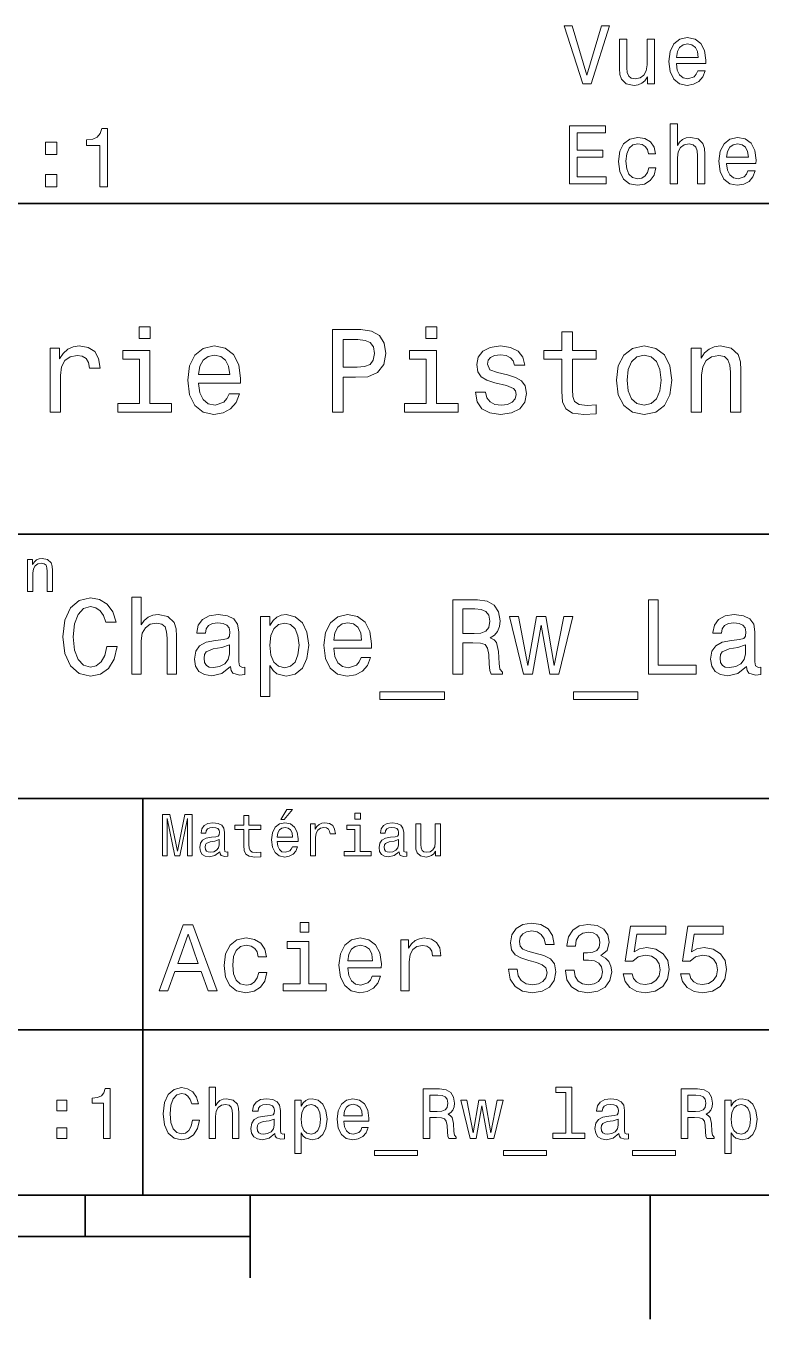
# Model space of a CAD drawing. Extents: x 0 to 297, y 0 to 210.
# Drawn here: x 184.9 to 229.4, y 2.5 to 80.8 of the extents above; entities that cross this region are included whole.
import ezdxf

# ---------------------------------------------------------------- set-up
doc = ezdxf.new("R2010")
doc.units = 0

msp = doc.modelspace()

# ---------------------------------------------------------------- linework, layer by layer
at = {"color": 7, "lineweight": 35}
for p, q in [((97, 70), (287, 70)), ((162, 50), (287, 50)), ((162, 34), (287, 34)), ((162, 20), (287, 20)), ((10, 10), (287, 10)), ((97, 10), (287, 10)), ((98.5, 7.5), (198.5, 7.5))]:
    msp.add_line(p, q, dxfattribs=at)
at = {"color": 7, "lineweight": 35, "ltscale": 0.35}
msp.add_line((192, 20), (192, 34), dxfattribs=at)
at = {"color": 7, "lineweight": 35, "ltscale": 0.25}
msp.add_line((192, 10), (192, 20), dxfattribs=at)
at = {"color": 7, "lineweight": 35, "ltscale": 0.0625}
msp.add_line((188.5, 10), (188.5, 7.5), dxfattribs=at)
at = {"color": 7, "lineweight": 35, "ltscale": 0.125}
msp.add_line((198.5, 10), (198.5, 5), dxfattribs=at)
at = {"color": 7, "lineweight": 35, "ltscale": 0.1875}
msp.add_line((222.699997, 10), (222.699997, 2.5), dxfattribs=at)
at = {"color": 7, "lineweight": 13}
for points in [[(219.74939, 80.757027), (218.871857, 77.776482), (217.969131, 80.757027), (217.490021, 80.757027), (218.619705, 77.251984), (219.124023, 77.251984), (220.228485, 80.757027)], [(222.951828, 79.960197), (222.508026, 79.960197), (222.508026, 78.396797), (222.457596, 78.033684), (222.31134, 77.771439), (222.084396, 77.610054), (221.78685, 77.559624), (221.54982, 77.599968), (221.398514, 77.721001), (221.31279, 77.927773), (221.292618, 78.220284), (221.292618, 79.960197), (220.848816, 79.960197), (220.848816, 78.179939), (220.863937, 77.821869), (220.959763, 77.524315), (221.252274, 77.251984), (221.721283, 77.156166), (221.97345, 77.191467), (222.190308, 77.282242), (222.376907, 77.438583), (222.528198, 77.665527), (222.528198, 77.251984), (222.951828, 77.251984)], [(224.288284, 78.477486), (226.063507, 78.477486), (226.068542, 78.684258), (225.987854, 79.264229), (225.765961, 79.697952), (225.412933, 79.960197), (224.943909, 80.056015), (224.48497, 79.955154), (224.131943, 79.672729), (223.904999, 79.213799), (223.82431, 78.608612), (223.899963, 77.988297), (224.126907, 77.534401), (224.474884, 77.251984), (224.928772, 77.156166), (225.322144, 77.221725), (225.644913, 77.393196), (225.881943, 77.665527), (226.018112, 78.028641), (225.579361, 78.028641), (225.488571, 77.826912), (225.357452, 77.675613), (224.984253, 77.554581), (224.696793, 77.610054), (224.479935, 77.786568), (224.338715, 78.074028), (224.288284, 78.462357)], [(224.288284, 78.850685), (224.343765, 79.198669), (224.479935, 79.455872), (224.686707, 79.612213), (224.959045, 79.667686), (225.226334, 79.612213), (225.433105, 79.455872), (225.559189, 79.198669), (225.604568, 78.850685)], [(189.395538, 71.018845), (189.854462, 71.018845), (189.854462, 74.54406), (189.51152, 74.54406), (189.420746, 74.236427), (189.239197, 74.029648), (188.961807, 73.908615), (188.578522, 73.868271), (188.578522, 73.510201), (189.395538, 73.510201)], [(217.81279, 71.205154), (220.031799, 71.205154), (220.031799, 71.628784), (218.276764, 71.628784), (218.276764, 72.813942), (219.840164, 72.813942), (219.840164, 73.232529), (218.276764, 73.232529), (218.276764, 74.281525), (219.991455, 74.281525), (219.991455, 74.705154), (217.81279, 74.705154)], [(223.899963, 71.205154), (224.343765, 71.205154), (224.343765, 72.768555), (224.38916, 73.126625), (224.5354, 73.38887), (224.76236, 73.550255), (225.064941, 73.610771), (225.307022, 73.560341), (225.458313, 73.424171), (225.533966, 73.197227), (225.559189, 72.894638), (225.559189, 71.205154), (226.002991, 71.205154), (226.002991, 72.985413), (225.982819, 73.343483), (225.892029, 73.641037), (225.594482, 73.913368), (225.130508, 74.009186), (224.878342, 73.973885), (224.661484, 73.878067), (224.479935, 73.726768), (224.343765, 73.519997), (224.343765, 74.826195), (223.899963, 74.826195)], [(186.102295, 72.975616), (186.798264, 72.975616), (186.798264, 73.727058), (186.102295, 73.727058)], [(222.588715, 73.015671), (223.027481, 73.015671), (222.936707, 73.419128), (222.719849, 73.736855), (222.381943, 73.93354), (221.943192, 74.009186), (221.459045, 73.908325), (221.090881, 73.6259), (220.858902, 73.166969), (220.778198, 72.551697), (220.853851, 71.941467), (221.080795, 71.487572), (221.438873, 71.205154), (221.928055, 71.109337), (222.361771, 71.184982), (222.699677, 71.396797), (222.931656, 71.729652), (223.032532, 72.173454), (222.608902, 72.173454), (222.533249, 71.891037), (222.392029, 71.679214), (222.190308, 71.548096), (221.943192, 71.507751), (221.635559, 71.573311), (221.413651, 71.77504), (221.277481, 72.102852), (221.232086, 72.566826), (221.277481, 73.020714), (221.418686, 73.348526), (221.645645, 73.550255), (221.943192, 73.620857), (222.205429, 73.57547), (222.40213, 73.45948), (222.533249, 73.267838)], [(227.32431, 72.430656), (229.099533, 72.430656), (229.104568, 72.637428), (229.02388, 73.2174), (228.801971, 73.651123), (228.448959, 73.913368), (227.979935, 74.009186), (227.520996, 73.908325), (227.167969, 73.6259), (226.941025, 73.166969), (226.860336, 72.561783), (226.935989, 71.941467), (227.162933, 71.487572), (227.51091, 71.205154), (227.964798, 71.109337), (228.35817, 71.174896), (228.680939, 71.346367), (228.917969, 71.618698), (229.054138, 71.981812), (228.615387, 71.981812), (228.524597, 71.780083), (228.393478, 71.628784), (228.020279, 71.507751), (227.732819, 71.563225), (227.515961, 71.739738), (227.374741, 72.027199), (227.32431, 72.415527)], [(227.32431, 72.803856), (227.379791, 73.15184), (227.515961, 73.409042), (227.722733, 73.565384), (227.995056, 73.620857), (228.26236, 73.565384), (228.469131, 73.409042), (228.5952, 73.15184), (228.640594, 72.803856)], [(186.102295, 71.018845), (186.798264, 71.018845), (186.798264, 71.770287), (186.102295, 71.770287)], [(192.439484, 62.554031), (191.769455, 62.554031), (191.769455, 61.833572), (192.439484, 61.833572)], [(203.462524, 57.381123), (204.125351, 57.381123), (204.125351, 59.492073), (204.860229, 59.492073), (205.602295, 59.528095), (206.193085, 59.780258), (206.574921, 60.270172), (206.704605, 60.940201), (206.603745, 61.559795), (206.315552, 62.013687), (205.840057, 62.287464), (205.191635, 62.381123), (203.462524, 62.381123)], [(209.788177, 62.554031), (209.118149, 62.554031), (209.118149, 61.833572), (209.788177, 61.833572)], [(217.353027, 60.579971), (217.353027, 58.64193), (217.396255, 58.015129), (217.597992, 57.582851), (218.001434, 57.330688), (218.685883, 57.244236), (219.43515, 57.280258), (219.43515, 57.827808), (218.887604, 57.78458), (218.390488, 57.842216), (218.123917, 58.022331), (218.008652, 58.324928), (217.98703, 58.75), (217.98703, 60.579971), (219.43515, 60.579971), (219.43515, 61.120316), (217.98703, 61.120316), (217.98703, 62.251438), (217.353027, 62.251438), (217.353027, 61.120316), (216.257935, 61.120316), (216.257935, 60.579971)], [(186.380402, 57.381123), (187.014404, 57.381123), (187.014404, 59.592937), (187.079254, 60.12608), (187.273773, 60.507923), (187.590775, 60.738472), (188.015854, 60.817722), (188.332855, 60.767288), (188.570602, 60.623199), (188.714691, 60.378242), (188.765121, 60.046829), (189.406342, 60.046829), (189.319885, 60.630402), (189.082123, 61.048271), (188.685883, 61.30043), (188.145538, 61.386887), (187.778091, 61.32925), (187.46109, 61.185158), (187.180115, 60.940201), (186.956772, 60.608788), (186.956772, 61.25), (186.380402, 61.25)], [(192.417862, 57.914265), (192.417862, 61.120316), (190.789627, 61.120316), (190.789627, 60.579971), (191.783859, 60.579971), (191.783859, 57.914265), (190.48703, 57.914265), (190.48703, 57.381123), (193.729111, 57.381123), (193.729111, 57.914265)], [(195.37175, 59.131844), (197.907776, 59.131844), (197.914978, 59.427231), (197.799713, 60.255764), (197.482712, 60.875359), (196.978378, 61.25), (196.30835, 61.386887), (195.65274, 61.242794), (195.148407, 60.839336), (194.824203, 60.183716), (194.708923, 59.319164), (194.817001, 58.432995), (195.141205, 57.78458), (195.638321, 57.381123), (196.286743, 57.244236), (196.848694, 57.337894), (197.309799, 57.582851), (197.648407, 57.971901), (197.842941, 58.490631), (197.216141, 58.490631), (197.086456, 58.20245), (196.899139, 57.986309), (196.365997, 57.8134), (195.955322, 57.892651), (195.645538, 58.14481), (195.443802, 58.555473), (195.37175, 59.110229)], [(205.01152, 61.76873), (205.443802, 61.725502), (205.760803, 61.588615), (205.94812, 61.336452), (206.01297, 60.940201), (205.940918, 60.522331), (205.746399, 60.270172), (205.414978, 60.140488), (204.96109, 60.104465), (204.125351, 60.104465), (204.125351, 61.76873)], [(209.766571, 57.914265), (209.766571, 61.120316), (208.138321, 61.120316), (208.138321, 60.579971), (209.132568, 60.579971), (209.132568, 57.914265), (207.835724, 57.914265), (207.835724, 57.381123), (211.077805, 57.381123), (211.077805, 57.914265)], [(214.060516, 59.636166), (213.44812, 59.780258), (212.994232, 59.945965), (212.842941, 60.28458), (212.886169, 60.522331), (213.03746, 60.695244), (213.282425, 60.803314), (213.635437, 60.846542), (213.97406, 60.803314), (214.240631, 60.67363), (214.413544, 60.479107), (214.485596, 60.219738), (215.105194, 60.219738), (215.105194, 60.23415), (214.997116, 60.70245), (214.701721, 61.069885), (214.240631, 61.30043), (213.635437, 61.386887), (213.023056, 61.30043), (212.57637, 61.062679), (212.29538, 60.709652), (212.208939, 60.262966), (212.273773, 59.830688), (212.475494, 59.528095), (212.806915, 59.311958), (213.289627, 59.16066), (213.995682, 58.987751), (214.427948, 58.807636), (214.543228, 58.663544), (214.586456, 58.447407), (214.521606, 58.180836), (214.348694, 57.979107), (214.067719, 57.849422), (213.693085, 57.806194), (213.296829, 57.849422), (213.008636, 58.000721), (212.814117, 58.245674), (212.734863, 58.584293), (212.122482, 58.584293), (212.223343, 58.007923), (212.518738, 57.590057), (212.98703, 57.337894), (213.635437, 57.244236), (214.312683, 57.337894), (214.809799, 57.590057), (215.112396, 57.993515), (215.220459, 58.519451), (215.141205, 58.973343), (214.917862, 59.283138), (214.55043, 59.484871)], [(220.65274, 59.311958), (220.768005, 58.432995), (221.099426, 57.78458), (221.625366, 57.381123), (222.331421, 57.244236), (223.030258, 57.381123), (223.556198, 57.777374), (223.887604, 58.425793), (224.010086, 59.311958), (223.887604, 60.190922), (223.556198, 60.846542), (223.030258, 61.242794), (222.331421, 61.386887), (221.625366, 61.242794), (221.099426, 60.839336), (220.768005, 60.190922)], [(225.177246, 57.381123), (225.811249, 57.381123), (225.811249, 59.614552), (225.876083, 60.12608), (226.085022, 60.500717), (226.409225, 60.731266), (226.841507, 60.817722), (227.187317, 60.745674), (227.403458, 60.551151), (227.511536, 60.226944), (227.547546, 59.794666), (227.547546, 57.381123), (228.181564, 57.381123), (228.181564, 59.924351), (228.15274, 60.435879), (228.023056, 60.86095), (227.597992, 61.25), (226.935165, 61.386887), (226.567719, 61.336452), (226.257935, 61.199566), (225.991364, 60.969017), (225.782425, 60.659222), (225.782425, 61.25), (225.177246, 61.25)], [(195.37175, 59.664986), (195.451004, 60.162102), (195.645538, 60.529537), (195.940918, 60.75288), (196.329971, 60.83213), (196.711807, 60.75288), (197.007202, 60.529537), (197.187317, 60.162102), (197.252167, 59.664986)], [(221.301147, 59.319164), (221.365997, 59.967579), (221.567719, 60.435879), (221.891937, 60.72406), (222.331421, 60.824928), (222.763687, 60.72406), (223.087891, 60.443081), (223.289627, 59.967579), (223.361679, 59.319164), (223.289627, 58.663544), (223.087891, 58.188038), (222.763687, 57.899853), (222.331421, 57.806194), (221.891937, 57.899853), (221.567719, 58.188038), (221.365997, 58.663544)], [(185.024506, 46.530979), (185.341492, 46.530979), (185.341492, 47.647694), (185.373917, 47.903458), (185.478394, 48.090778), (185.640488, 48.206051), (185.856628, 48.249279), (186.029541, 48.213257), (186.137604, 48.115993), (186.19165, 47.953888), (186.209656, 47.737751), (186.209656, 46.530979), (186.526657, 46.530979), (186.526657, 47.802593), (186.512253, 48.058357), (186.447403, 48.270893), (186.234879, 48.465416), (185.903458, 48.533859), (185.719742, 48.508644), (185.56485, 48.440201), (185.431564, 48.324928), (185.327087, 48.170029), (185.327087, 48.465416), (185.024506, 48.465416)], [(191.333572, 41.530258), (191.904175, 41.530258), (191.904175, 43.540344), (191.96254, 44.000721), (192.150574, 44.337894), (192.442368, 44.545387), (192.831406, 44.623199), (193.142654, 44.558357), (193.337173, 44.383286), (193.434433, 44.091499), (193.466858, 43.70245), (193.466858, 41.530258), (194.03746, 41.530258), (194.03746, 43.819164), (194.01152, 44.279537), (193.894806, 44.662102), (193.512238, 45.012245), (192.91571, 45.135445), (192.591492, 45.090057), (192.312683, 44.966858), (192.079254, 44.772331), (191.904175, 44.506485), (191.904175, 46.185879), (191.333572, 46.185879)], [(189.822769, 43.203171), (189.693085, 42.658501), (189.479111, 42.269451), (189.180832, 42.029537), (188.830688, 41.951729), (188.409225, 42.068443), (188.078522, 42.418587), (187.858063, 42.989193), (187.786743, 43.780258), (187.858063, 44.564842), (188.072037, 45.14193), (188.40274, 45.492073), (188.830688, 45.615273), (189.141922, 45.55043), (189.407776, 45.368874), (189.615265, 45.077087), (189.757919, 44.675072), (190.373917, 44.675072), (190.179398, 45.291065), (189.842209, 45.757923), (189.381836, 46.049709), (188.830688, 46.153458), (188.143372, 45.991352), (187.618149, 45.537464), (187.280975, 44.791786), (187.164261, 43.780258), (187.280975, 42.76873), (187.618149, 42.023052), (188.143372, 41.562679), (188.830688, 41.407059), (189.433716, 41.530258), (189.920029, 41.873917), (190.263687, 42.438038), (190.445236, 43.203171)], [(210.747116, 41.530258), (211.350143, 41.530258), (211.350143, 43.430115), (211.966141, 43.430115), (212.420029, 43.41066), (212.705322, 43.319885), (212.860947, 43.105907), (212.925797, 42.723343), (212.958206, 42.139767), (212.997116, 41.757202), (213.074921, 41.530258), (213.755768, 41.530258), (213.755768, 41.653458), (213.606628, 41.835014), (213.554749, 42.172188), (213.509369, 42.898415), (213.399139, 43.4366), (213.25, 43.605186), (213.016571, 43.728386), (213.27594, 43.890488), (213.457489, 44.117435), (213.574203, 44.402737), (213.613113, 44.746395), (213.522339, 45.291065), (213.26297, 45.699566), (212.835007, 45.945965), (212.251434, 46.030258), (210.747116, 46.030258)], [(212.082855, 45.479107), (212.478378, 45.440201), (212.757202, 45.317001), (212.932281, 45.090057), (212.990631, 44.733429), (212.925797, 44.357346), (212.750717, 44.130402), (212.452454, 44.013687), (212.043945, 43.981266), (211.350143, 43.981266), (211.350143, 45.479107)], [(222.587173, 41.530258), (225.479095, 41.530258), (225.479095, 42.074928), (223.183716, 42.074928), (223.183716, 46.030258), (222.587173, 46.030258)], [(197.305481, 41.98415), (197.305481, 41.964695), (197.337891, 41.744236), (197.43515, 41.588615), (197.843658, 41.465416), (198.161377, 41.517288), (198.161377, 41.958214), (198.025208, 41.938759), (197.843658, 42.023052), (197.811234, 42.282421), (197.811234, 44.085014), (197.733429, 44.545387), (197.506485, 44.869595), (197.110947, 45.064121), (196.553314, 45.135445), (196.008636, 45.057636), (195.606628, 44.837173), (195.353745, 44.493515), (195.269455, 44.039623), (195.269455, 44.000721), (195.781693, 44.000721), (195.827087, 44.273052), (195.969742, 44.467579), (196.203171, 44.584293), (196.533859, 44.629681), (196.851578, 44.59726), (197.078522, 44.5), (197.214691, 44.331409), (197.260086, 44.09798), (197.234146, 43.825645), (197.130402, 43.68948), (196.871033, 43.624638), (196.38472, 43.572765), (195.827087, 43.456051), (195.431549, 43.248558), (195.19812, 42.924351), (195.126801, 42.444523), (195.191635, 42.016571), (195.392654, 41.698845), (195.716858, 41.497837), (196.164261, 41.426514), (196.767288, 41.562679)], [(199.678665, 44.474064), (199.678665, 45.012245), (199.108063, 45.012245), (199.108063, 40.181557), (199.678665, 40.181557), (199.678665, 42.061958), (199.879684, 41.757202), (200.106628, 41.556194), (200.677231, 41.407059), (201.221893, 41.530258), (201.649857, 41.899857), (201.928665, 42.483429), (202.032425, 43.274494), (201.928665, 44.059078), (201.649857, 44.642651), (201.221893, 45.005764), (200.677231, 45.135445), (200.365997, 45.096542), (200.100143, 44.973343), (199.873199, 44.76585)], [(200.579971, 41.919308), (200.197403, 42.003601), (199.918579, 42.262966), (199.743515, 42.684437), (199.68515, 43.274494), (199.743515, 43.858067), (199.918579, 44.279537), (200.197403, 44.532421), (200.579971, 44.623199), (200.930115, 44.532421), (201.208923, 44.273052), (201.384003, 43.851585), (201.448853, 43.274494), (201.384003, 42.690922), (201.208923, 42.262966), (200.930115, 42.003601)], [(203.543228, 43.105907), (205.825653, 43.105907), (205.832123, 43.371758), (205.728378, 44.117435), (205.443085, 44.675072), (204.989197, 45.012245), (204.386169, 45.135445), (203.796112, 45.005764), (203.342224, 44.642651), (203.05043, 44.052593), (202.946686, 43.274494), (203.043945, 42.476944), (203.335739, 41.893372), (203.783142, 41.530258), (204.366714, 41.407059), (204.872482, 41.491352), (205.28746, 41.711815), (205.592224, 42.061958), (205.767288, 42.528816), (205.203171, 42.528816), (205.086456, 42.269451), (204.917862, 42.074928), (204.438034, 41.919308), (204.068436, 41.990631), (203.789627, 42.217579), (203.608063, 42.587173), (203.543228, 43.086452)], [(203.543228, 43.585735), (203.614548, 44.033138), (203.789627, 44.363831), (204.055481, 44.564842), (204.405609, 44.636166), (204.749283, 44.564842), (205.015121, 44.363831), (205.177231, 44.033138), (205.235596, 43.585735)], [(215.577805, 41.530258), (216.096542, 44.48703), (216.615265, 41.530258), (217.159943, 41.530258), (218.015854, 45.012245), (217.464691, 45.012245), (216.887604, 42.055473), (216.375351, 45.012245), (215.811234, 45.012245), (215.298981, 42.055473), (214.721893, 45.012245), (214.177231, 45.012245), (215.033142, 41.530258)], [(228.533142, 41.98415), (228.533142, 41.964695), (228.565552, 41.744236), (228.662811, 41.588615), (229.07132, 41.465416), (229.389038, 41.517288), (229.389038, 41.958214), (229.252869, 41.938759), (229.07132, 42.023052), (229.038895, 42.282421), (229.038895, 44.085014), (228.96109, 44.545387), (228.734146, 44.869595), (228.338608, 45.064121), (227.780975, 45.135445), (227.236298, 45.057636), (226.83429, 44.837173), (226.581406, 44.493515), (226.497116, 44.039623), (226.497116, 44.000721), (227.009369, 44.000721), (227.054749, 44.273052), (227.197403, 44.467579), (227.430832, 44.584293), (227.76152, 44.629681), (228.079254, 44.59726), (228.306183, 44.5), (228.442352, 44.331409), (228.487747, 44.09798), (228.461807, 43.825645), (228.358063, 43.68948), (228.098694, 43.624638), (227.612396, 43.572765), (227.054749, 43.456051), (226.65921, 43.248558), (226.425781, 42.924351), (226.354462, 42.444523), (226.419312, 42.016571), (226.620316, 41.698845), (226.944519, 41.497837), (227.391922, 41.426514), (227.994949, 41.562679)], [(197.240631, 42.749279), (197.162827, 42.412102), (196.955322, 42.152737), (196.644089, 41.98415), (196.26152, 41.925793), (196.015121, 41.958214), (195.840057, 42.061958), (195.729828, 42.243515), (195.697403, 42.496395), (195.723343, 42.723343), (195.827087, 42.885445), (196.242065, 43.067001), (196.767288, 43.14481), (197.240631, 43.30043)], [(228.468292, 42.749279), (228.390488, 42.412102), (228.182983, 42.152737), (227.87175, 41.98415), (227.489197, 41.925793), (227.242798, 41.958214), (227.067719, 42.061958), (226.957489, 42.243515), (226.925064, 42.496395), (226.951004, 42.723343), (227.054749, 42.885445), (227.469727, 43.067001), (227.994949, 43.14481), (228.468292, 43.30043)], [(206.337891, 40.453888), (206.337891, 40), (210.241348, 40), (210.241348, 40.453888)], [(218.048264, 40.453888), (218.048264, 40), (221.951721, 40), (221.951721, 40.453888)], [(193.183716, 30.530979), (193.46109, 30.530979), (193.46109, 32.80043), (193.929398, 30.530979), (194.239197, 30.530979), (194.703888, 32.80043), (194.703888, 30.530979), (194.984863, 30.530979), (194.984863, 33.030979), (194.545395, 33.030979), (194.08429, 30.826368), (193.626801, 33.030979), (193.183716, 33.030979)], [(198.100861, 32.130402), (198.100861, 31.161383), (198.122482, 30.847982), (198.223343, 30.631844), (198.425079, 30.505762), (198.767288, 30.462536), (199.141937, 30.480547), (199.141937, 30.754322), (198.868149, 30.732708), (198.619598, 30.761526), (198.486313, 30.851583), (198.42868, 31.002882), (198.417862, 31.215418), (198.417862, 32.130402), (199.141937, 32.130402), (199.141937, 32.400574), (198.417862, 32.400574), (198.417862, 32.966137), (198.100861, 32.966137), (198.100861, 32.400574), (197.553314, 32.400574), (197.553314, 32.130402)], [(200.341492, 32.728386), (200.554031, 32.728386), (201.054749, 33.340778), (200.701736, 33.340778)], [(205.161377, 33.117435), (204.82637, 33.117435), (204.82637, 32.757202), (205.161377, 32.757202)], [(196.656342, 30.78314), (196.656342, 30.772333), (196.674347, 30.649855), (196.728394, 30.5634), (196.955338, 30.494957), (197.131851, 30.523775), (197.131851, 30.768732), (197.056198, 30.757925), (196.955338, 30.804754), (196.937317, 30.948847), (196.937317, 31.950287), (196.894089, 32.206051), (196.768005, 32.386166), (196.548264, 32.494236), (196.23848, 32.533859), (195.935883, 32.490635), (195.71254, 32.368156), (195.572052, 32.177231), (195.525223, 31.925072), (195.525223, 31.903458), (195.809799, 31.903458), (195.835022, 32.054756), (195.914261, 32.162823), (196.043945, 32.227665), (196.227661, 32.25288), (196.404175, 32.234871), (196.530258, 32.180836), (196.605911, 32.087173), (196.631119, 31.957493), (196.616714, 31.806194), (196.559082, 31.730547), (196.414978, 31.694523), (196.144806, 31.665705), (195.835022, 31.600864), (195.61528, 31.48559), (195.485596, 31.305475), (195.445969, 31.038904), (195.481995, 30.801151), (195.593658, 30.62464), (195.773773, 30.512968), (196.022339, 30.473343), (196.357346, 30.54899)], [(200.121765, 31.40634), (201.389771, 31.40634), (201.393372, 31.554033), (201.335739, 31.9683), (201.177231, 32.278099), (200.925079, 32.465416), (200.590057, 32.533859), (200.262253, 32.461815), (200.010086, 32.260086), (199.847977, 31.932276), (199.790344, 31.5), (199.844376, 31.056915), (200.006485, 30.732708), (200.255051, 30.530979), (200.579254, 30.462536), (200.860229, 30.509365), (201.090775, 30.631844), (201.260086, 30.826368), (201.357346, 31.085733), (201.043945, 31.085733), (200.979111, 30.941643), (200.885452, 30.833572), (200.618881, 30.747118), (200.413544, 30.786743), (200.258652, 30.912823), (200.157776, 31.118155), (200.121765, 31.395533)], [(200.121765, 31.672911), (200.161377, 31.921469), (200.258652, 32.105186), (200.406342, 32.216858), (200.600861, 32.256485), (200.791794, 32.216858), (200.939484, 32.105186), (201.029541, 31.921469), (201.061966, 31.672911)], [(202.131851, 30.530979), (202.448853, 30.530979), (202.448853, 31.636887), (202.481262, 31.903458), (202.578537, 32.094379), (202.73703, 32.209652), (202.94957, 32.249279), (203.108063, 32.224064), (203.226944, 32.152016), (203.298996, 32.029537), (203.324203, 31.863832), (203.644806, 31.863832), (203.601593, 32.155621), (203.482712, 32.364552), (203.284576, 32.490635), (203.014404, 32.533859), (202.830688, 32.505043), (202.672195, 32.432995), (202.531708, 32.310516), (202.420029, 32.144814), (202.420029, 32.465416), (202.131851, 32.465416)], [(205.150574, 30.79755), (205.150574, 32.400574), (204.336456, 32.400574), (204.336456, 32.130402), (204.833572, 32.130402), (204.833572, 30.79755), (204.185165, 30.79755), (204.185165, 30.530979), (205.806198, 30.530979), (205.806198, 30.79755)], [(207.499283, 30.78314), (207.499283, 30.772333), (207.517288, 30.649855), (207.57132, 30.5634), (207.798264, 30.494957), (207.974777, 30.523775), (207.974777, 30.768732), (207.899139, 30.757925), (207.798264, 30.804754), (207.780258, 30.948847), (207.780258, 31.950287), (207.73703, 32.206051), (207.610947, 32.386166), (207.391205, 32.494236), (207.081406, 32.533859), (206.778824, 32.490635), (206.555481, 32.368156), (206.414978, 32.177231), (206.368149, 31.925072), (206.368149, 31.903458), (206.65274, 31.903458), (206.677948, 32.054756), (206.757202, 32.162823), (206.886887, 32.227665), (207.070602, 32.25288), (207.247116, 32.234871), (207.373199, 32.180836), (207.448853, 32.087173), (207.47406, 31.957493), (207.459656, 31.806194), (207.402023, 31.730547), (207.257919, 31.694523), (206.987747, 31.665705), (206.677948, 31.600864), (206.458206, 31.48559), (206.328537, 31.305475), (206.28891, 31.038904), (206.324921, 30.801151), (206.4366, 30.62464), (206.616714, 30.512968), (206.86528, 30.473343), (207.200287, 30.54899)], [(210.010086, 32.465416), (209.693085, 32.465416), (209.693085, 31.348703), (209.657059, 31.089336), (209.552597, 30.902016), (209.390488, 30.786743), (209.177948, 30.750719), (209.008636, 30.779539), (208.900574, 30.865993), (208.83934, 31.013687), (208.824921, 31.222622), (208.824921, 32.465416), (208.507919, 32.465416), (208.507919, 31.193804), (208.518738, 30.93804), (208.587173, 30.725504), (208.796112, 30.530979), (209.131119, 30.462536), (209.311234, 30.487751), (209.466141, 30.552593), (209.599426, 30.664265), (209.707489, 30.826368), (209.707489, 30.530979), (210.010086, 30.530979)], [(196.620316, 31.208212), (196.577087, 31.020893), (196.461823, 30.876801), (196.28891, 30.78314), (196.07637, 30.750719), (195.939484, 30.768732), (195.842224, 30.826368), (195.780975, 30.927233), (195.76297, 31.067722), (195.777374, 31.193804), (195.835022, 31.283861), (196.065567, 31.384726), (196.357346, 31.427954), (196.620316, 31.514408)], [(207.463257, 31.208212), (207.420029, 31.020893), (207.304749, 30.876801), (207.131851, 30.78314), (206.919312, 30.750719), (206.782425, 30.768732), (206.68515, 30.826368), (206.623917, 30.927233), (206.605911, 31.067722), (206.620316, 31.193804), (206.677948, 31.283861), (206.908508, 31.384726), (207.200287, 31.427954), (207.463257, 31.514408)], [(192.982712, 22.360231), (193.51297, 22.360231), (193.933716, 23.536024), (195.530258, 23.536024), (195.951004, 22.360231), (196.492798, 22.360231), (195.028824, 26.365995), (194.440918, 26.365995)], [(202.048996, 26.49856), (201.51297, 26.49856), (201.51297, 25.922192), (202.048996, 25.922192)], [(214.642654, 23.680117), (214.118149, 23.680117), (214.233429, 23.069164), (214.521606, 22.619596), (214.965424, 22.348703), (215.564835, 22.250721), (216.158508, 22.342941), (216.60231, 22.596542), (216.88472, 22.994238), (216.988464, 23.518732), (216.902023, 23.991356), (216.659943, 24.296831), (216.268005, 24.49856), (215.743515, 24.648417), (215.293945, 24.757925), (215, 24.884727), (214.832855, 25.069164), (214.780975, 25.357349), (214.832855, 25.616714), (214.982712, 25.812681), (215.213257, 25.945246), (215.530258, 25.991356), (215.853027, 25.933718), (216.106628, 25.778099), (216.273773, 25.518732), (216.354462, 25.167149), (216.878967, 25.167149), (216.878967, 25.178675), (216.786743, 25.720463), (216.515854, 26.12392), (216.08934, 26.377522), (215.51297, 26.463978), (214.994232, 26.377522), (214.590775, 26.135448), (214.331406, 25.760807), (214.239197, 25.276657), (214.314117, 24.844381), (214.533142, 24.550434), (214.878967, 24.354467), (215.351593, 24.204613), (215.818451, 24.072046), (216.170029, 23.945246), (216.383286, 23.760807), (216.458206, 23.461096), (216.389053, 23.155621), (216.210373, 22.925074), (215.939484, 22.780981), (215.587891, 22.734871), (215.195969, 22.798271), (214.896255, 22.98271), (214.706055, 23.282421)], [(217.570602, 23.616716), (217.570602, 23.57637), (217.662827, 23.023056), (217.933716, 22.60807), (218.360229, 22.342941), (218.925079, 22.244957), (219.52449, 22.342941), (219.97406, 22.596542), (220.262253, 23), (220.365997, 23.518732), (220.319885, 23.858791), (220.193085, 24.135448), (219.985596, 24.348703), (219.708939, 24.504324), (220.083572, 24.815563), (220.216141, 25.311239), (220.129684, 25.760807), (219.881836, 26.100864), (219.478378, 26.314121), (218.925079, 26.38905), (218.406342, 26.296831), (218.008636, 26.043228), (217.749283, 25.639771), (217.662827, 25.103746), (217.662827, 25.063402), (218.175797, 25.063402), (218.221893, 25.432278), (218.371765, 25.697407), (218.613831, 25.858791), (218.953888, 25.916428), (219.253601, 25.870317), (219.472626, 25.749281), (219.605194, 25.553314), (219.657059, 25.288185), (219.605194, 25.005764), (219.466858, 24.815563), (219.224777, 24.700289), (218.896255, 24.665707), (218.671463, 24.671471), (218.671463, 24.216139), (218.953888, 24.227667), (219.317001, 24.175793), (219.587891, 24.037464), (219.749283, 23.812681), (219.806915, 23.518732), (219.743515, 23.184439), (219.57637, 22.9366), (219.311234, 22.780981), (218.959656, 22.729107), (218.596542, 22.786745), (218.331406, 22.959656), (218.164261, 23.236313), (218.100861, 23.616716)], [(221.0634, 23.40346), (221.190201, 22.930836), (221.472626, 22.56196), (221.887604, 22.331413), (222.417862, 22.244957), (223, 22.348703), (223.455322, 22.631124), (223.743515, 23.080692), (223.853027, 23.657061), (223.755035, 24.193085), (223.478378, 24.613834), (223.046112, 24.884727), (222.48703, 24.98271), (222.054749, 24.913546), (221.720459, 24.723343), (221.881836, 25.801153), (223.634003, 25.801153), (223.634003, 26.273777), (221.495682, 26.273777), (221.17868, 24.152739), (221.639771, 24.152739), (221.97406, 24.423632), (222.400574, 24.521614), (222.769455, 24.458214), (223.051865, 24.273777), (223.230545, 23.991356), (223.293945, 23.628242), (223.230545, 23.265131), (223.046112, 22.98271), (222.763687, 22.804035), (222.400574, 22.740635), (222.095093, 22.780981), (221.858795, 22.913546), (221.685883, 23.121038), (221.599426, 23.40346)], [(224.533142, 23.40346), (224.659943, 22.930836), (224.942352, 22.56196), (225.357346, 22.331413), (225.887604, 22.244957), (226.469742, 22.348703), (226.925064, 22.631124), (227.213257, 23.080692), (227.322769, 23.657061), (227.224777, 24.193085), (226.94812, 24.613834), (226.515839, 24.884727), (225.956772, 24.98271), (225.52449, 24.913546), (225.190201, 24.723343), (225.351578, 25.801153), (227.103745, 25.801153), (227.103745, 26.273777), (224.965424, 26.273777), (224.648407, 24.152739), (225.109512, 24.152739), (225.443802, 24.423632), (225.870316, 24.521614), (226.239197, 24.458214), (226.521606, 24.273777), (226.700287, 23.991356), (226.763687, 23.628242), (226.700287, 23.265131), (226.515839, 22.98271), (226.233429, 22.804035), (225.870316, 22.740635), (225.564835, 22.780981), (225.328522, 22.913546), (225.155609, 23.121038), (225.069153, 23.40346)], [(194.118149, 24.025938), (194.734863, 25.789627), (195.351578, 24.025938)], [(198.982712, 24.429396), (199.484146, 24.429396), (199.380402, 24.890491), (199.132568, 25.253603), (198.746399, 25.478386), (198.244949, 25.564842), (197.69165, 25.449568), (197.270889, 25.126802), (197.005768, 24.602306), (196.913544, 23.899136), (197, 23.201731), (197.259369, 22.682999), (197.668594, 22.360231), (198.227661, 22.250721), (198.723343, 22.337177), (199.109512, 22.579252), (199.374634, 22.959656), (199.489914, 23.46686), (199.005768, 23.46686), (198.919312, 23.144093), (198.757919, 22.902018), (198.527374, 22.752163), (198.244949, 22.706053), (197.893372, 22.780981), (197.639771, 23.011528), (197.484146, 23.386168), (197.432281, 23.916428), (197.484146, 24.43516), (197.645538, 24.809799), (197.904892, 25.040346), (198.244949, 25.121038), (198.544662, 25.069164), (198.769455, 24.9366), (198.919312, 24.717581)], [(202.031708, 22.786745), (202.031708, 25.351585), (200.729111, 25.351585), (200.729111, 24.91931), (201.52449, 24.91931), (201.52449, 22.786745), (200.48703, 22.786745), (200.48703, 22.360231), (203.080688, 22.360231), (203.080688, 22.786745)], [(204.394806, 23.760807), (206.42363, 23.760807), (206.429398, 23.99712), (206.337173, 24.659943), (206.083572, 25.155621), (205.680115, 25.455332), (205.144089, 25.564842), (204.619598, 25.449568), (204.216141, 25.126802), (203.956772, 24.602306), (203.864548, 23.910664), (203.951004, 23.201731), (204.210373, 22.682999), (204.608063, 22.360231), (205.126801, 22.250721), (205.57637, 22.325649), (205.945251, 22.521614), (206.216141, 22.832853), (206.371765, 23.247839), (205.870316, 23.247839), (205.766571, 23.017292), (205.616714, 22.844381), (205.190201, 22.706053), (204.861664, 22.769453), (204.613831, 22.971182), (204.452454, 23.299713), (204.394806, 23.743517)], [(204.394806, 24.187321), (204.458206, 24.585014), (204.613831, 24.878963), (204.850143, 25.057638), (205.161377, 25.121038), (205.466858, 25.057638), (205.703171, 24.878963), (205.84726, 24.585014), (205.899139, 24.187321)], [(207.610947, 22.360231), (208.118149, 22.360231), (208.118149, 24.129684), (208.170029, 24.556196), (208.325653, 24.861671), (208.579254, 25.04611), (208.919312, 25.10951), (209.172913, 25.069164), (209.363113, 24.953892), (209.478394, 24.757925), (209.518738, 24.492796), (210.031708, 24.492796), (209.96254, 24.959656), (209.772339, 25.293949), (209.455338, 25.495678), (209.023056, 25.564842), (208.729111, 25.518732), (208.47551, 25.40346), (208.250717, 25.207493), (208.072052, 24.942364), (208.072052, 25.455332), (207.610947, 25.455332)], [(189.621033, 13.428675), (190.014404, 13.428675), (190.014404, 16.450289), (189.720459, 16.450289), (189.642639, 16.1866), (189.48703, 16.009367), (189.249268, 15.905621), (188.920746, 15.871038), (188.920746, 15.564121), (189.621033, 15.564121)], [(195.001434, 14.543948), (194.914978, 14.180836), (194.772339, 13.92147), (194.573486, 13.761528), (194.340057, 13.709655), (194.059082, 13.787464), (193.838623, 14.020894), (193.691635, 14.401298), (193.644089, 14.928675), (193.691635, 15.45173), (193.83429, 15.836456), (194.054749, 16.069885), (194.340057, 16.152018), (194.547546, 16.108789), (194.724777, 15.987753), (194.863113, 15.793228), (194.958206, 15.525217), (195.368881, 15.525217), (195.239197, 15.93588), (195.014404, 16.247118), (194.707489, 16.441643), (194.340057, 16.510807), (193.881851, 16.402739), (193.531708, 16.100145), (193.306915, 15.603026), (193.229111, 14.928675), (193.306915, 14.254323), (193.531708, 13.757205), (193.881851, 13.450289), (194.340057, 13.346542), (194.742081, 13.428675), (195.066284, 13.657782), (195.295395, 14.033862), (195.416428, 14.543948)], [(196.008652, 13.428675), (196.389053, 13.428675), (196.389053, 14.768732), (196.427948, 15.075649), (196.553314, 15.300432), (196.747833, 15.438761), (197.007202, 15.490635), (197.214691, 15.447407), (197.344376, 15.330692), (197.409225, 15.136168), (197.430832, 14.876801), (197.430832, 13.428675), (197.811234, 13.428675), (197.811234, 14.954612), (197.793945, 15.261528), (197.716141, 15.516571), (197.46109, 15.75), (197.0634, 15.832133), (196.84726, 15.801874), (196.661377, 15.719741), (196.505768, 15.590058), (196.389053, 15.412825), (196.389053, 16.532421), (196.008652, 16.532421)], [(217.583572, 16.212536), (217.583572, 13.748559), (216.801147, 13.748559), (216.801147, 13.428675), (218.742081, 13.428675), (218.742081, 13.748559), (217.963974, 13.748559), (217.963974, 16.532421), (216.98703, 16.532421), (216.98703, 16.212536)], [(186.798264, 15.105908), (187.394806, 15.105908), (187.394806, 15.75), (186.798264, 15.75)], [(199.989914, 13.731268), (199.989914, 13.7183), (200.011536, 13.571326), (200.07637, 13.46758), (200.348709, 13.385448), (200.560516, 13.42003), (200.560516, 13.713977), (200.469742, 13.701009), (200.348709, 13.757205), (200.327087, 13.930116), (200.327087, 15.131845), (200.275223, 15.438761), (200.123917, 15.6549), (199.860229, 15.784582), (199.48848, 15.832133), (199.125366, 15.78026), (198.857346, 15.633286), (198.688766, 15.404179), (198.632568, 15.101585), (198.632568, 15.075649), (198.97406, 15.075649), (199.004318, 15.257205), (199.099426, 15.386889), (199.255051, 15.464698), (199.47551, 15.494957), (199.687317, 15.473343), (199.838623, 15.408502), (199.929398, 15.29611), (199.959656, 15.140491), (199.942368, 14.958934), (199.873199, 14.868156), (199.700287, 14.824928), (199.376083, 14.790346), (199.004318, 14.712537), (198.740631, 14.574208), (198.585022, 14.358069), (198.53746, 14.038185), (198.580688, 13.752882), (198.714691, 13.541066), (198.930832, 13.407061), (199.229111, 13.35951), (199.631119, 13.450289)], [(201.572052, 15.391211), (201.572052, 15.75), (201.19165, 15.75), (201.19165, 12.529539), (201.572052, 12.529539), (201.572052, 13.783141), (201.706055, 13.579971), (201.857346, 13.445966), (202.237747, 13.346542), (202.600861, 13.428675), (202.886169, 13.675073), (203.072052, 14.064121), (203.141205, 14.591499), (203.072052, 15.114553), (202.886169, 15.503603), (202.600861, 15.745678), (202.237747, 15.832133), (202.030258, 15.806196), (201.853027, 15.724064), (201.701736, 15.585735)], [(204.148422, 14.479107), (205.670029, 14.479107), (205.674347, 14.656341), (205.605194, 15.153459), (205.414993, 15.525217), (205.112396, 15.75), (204.710373, 15.832133), (204.317001, 15.745678), (204.014404, 15.503603), (203.819885, 15.110231), (203.750717, 14.591499), (203.815567, 14.059798), (204.010086, 13.67075), (204.308365, 13.428675), (204.697403, 13.346542), (205.034576, 13.402739), (205.311234, 13.549712), (205.514404, 13.783141), (205.631119, 14.09438), (205.255051, 14.09438), (205.177231, 13.92147), (205.06485, 13.791787), (204.744965, 13.688041), (204.498566, 13.735591), (204.312683, 13.886888), (204.19165, 14.133286), (204.148422, 14.466139)], [(208.951004, 13.428675), (209.353027, 13.428675), (209.353027, 14.695246), (209.763687, 14.695246), (210.066284, 14.682277), (210.256485, 14.621758), (210.360229, 14.479107), (210.403458, 14.224064), (210.425079, 13.835014), (210.451004, 13.579971), (210.502884, 13.428675), (210.956772, 13.428675), (210.956772, 13.510807), (210.857346, 13.631845), (210.822769, 13.856628), (210.792511, 14.340778), (210.719025, 14.699568), (210.619598, 14.81196), (210.463974, 14.894093), (210.636887, 15.002162), (210.757919, 15.153459), (210.835739, 15.34366), (210.861664, 15.572767), (210.801147, 15.93588), (210.628235, 16.208214), (210.342941, 16.372478), (209.953888, 16.428675), (208.951004, 16.428675)], [(209.841492, 16.061239), (210.105194, 16.035303), (210.291061, 15.953171), (210.407776, 15.801874), (210.446686, 15.564121), (210.403458, 15.313401), (210.286743, 15.162104), (210.087891, 15.084294), (209.815567, 15.06268), (209.353027, 15.06268), (209.353027, 16.061239)], [(212.171478, 13.428675), (212.517288, 15.399857), (212.863113, 13.428675), (213.226227, 13.428675), (213.796829, 15.75), (213.429398, 15.75), (213.044678, 13.778819), (212.703171, 15.75), (212.327087, 15.75), (211.985596, 13.778819), (211.600861, 15.75), (211.237747, 15.75), (211.80835, 13.428675)], [(220.808365, 13.731268), (220.808365, 13.7183), (220.829971, 13.571326), (220.894821, 13.46758), (221.167145, 13.385448), (221.378967, 13.42003), (221.378967, 13.713977), (221.288193, 13.701009), (221.167145, 13.757205), (221.145538, 13.930116), (221.145538, 15.131845), (221.093658, 15.438761), (220.942368, 15.6549), (220.67868, 15.784582), (220.306915, 15.832133), (219.943802, 15.78026), (219.675797, 15.633286), (219.507202, 15.404179), (219.451019, 15.101585), (219.451019, 15.075649), (219.792511, 15.075649), (219.822769, 15.257205), (219.917877, 15.386889), (220.073486, 15.464698), (220.293945, 15.494957), (220.505768, 15.473343), (220.657059, 15.408502), (220.747849, 15.29611), (220.778107, 15.140491), (220.760803, 14.958934), (220.69165, 14.868156), (220.518738, 14.824928), (220.194534, 14.790346), (219.822769, 14.712537), (219.559082, 14.574208), (219.403458, 14.358069), (219.355911, 14.038185), (219.399139, 13.752882), (219.533142, 13.541066), (219.749283, 13.407061), (220.047546, 13.35951), (220.44957, 13.450289)], [(224.56485, 13.428675), (224.966858, 13.428675), (224.966858, 14.695246), (225.377533, 14.695246), (225.680115, 14.682277), (225.870331, 14.621758), (225.97406, 14.479107), (226.017303, 14.224064), (226.03891, 13.835014), (226.06485, 13.579971), (226.116714, 13.428675), (226.570618, 13.428675), (226.570618, 13.510807), (226.471191, 13.631845), (226.4366, 13.856628), (226.406342, 14.340778), (226.332855, 14.699568), (226.233429, 14.81196), (226.07782, 14.894093), (226.250732, 15.002162), (226.371765, 15.153459), (226.44957, 15.34366), (226.47551, 15.572767), (226.414993, 15.93588), (226.242081, 16.208214), (225.956772, 16.372478), (225.567734, 16.428675), (224.56485, 16.428675)], [(225.455338, 16.061239), (225.719025, 16.035303), (225.904907, 15.953171), (226.021622, 15.801874), (226.060516, 15.564121), (226.017303, 15.313401), (225.900574, 15.162104), (225.701736, 15.084294), (225.429398, 15.06268), (224.966858, 15.06268), (224.966858, 16.061239)], [(227.595108, 15.391211), (227.595108, 15.75), (227.214706, 15.75), (227.214706, 12.529539), (227.595108, 12.529539), (227.595108, 13.783141), (227.729111, 13.579971), (227.880402, 13.445966), (228.260803, 13.346542), (228.623932, 13.428675), (228.909225, 13.675073), (229.095108, 14.064121), (229.164276, 14.591499), (229.095108, 15.114553), (228.909225, 15.503603), (228.623932, 15.745678), (228.260803, 15.832133), (228.053314, 15.806196), (227.876083, 15.724064), (227.724792, 15.585735)], [(202.172913, 13.688041), (201.917862, 13.744237), (201.731995, 13.917148), (201.61528, 14.198127), (201.57637, 14.591499), (201.61528, 14.980548), (201.731995, 15.261528), (201.917862, 15.430116), (202.172913, 15.490635), (202.406342, 15.430116), (202.592224, 15.257205), (202.708939, 14.976225), (202.752167, 14.591499), (202.708939, 14.20245), (202.592224, 13.917148), (202.406342, 13.744237)], [(204.148422, 14.798992), (204.195969, 15.097262), (204.312683, 15.317724), (204.489914, 15.45173), (204.723343, 15.49928), (204.952454, 15.45173), (205.129684, 15.317724), (205.237747, 15.097262), (205.276657, 14.798992)], [(228.195969, 13.688041), (227.940918, 13.744237), (227.755051, 13.917148), (227.638336, 14.198127), (227.599426, 14.591499), (227.638336, 14.980548), (227.755051, 15.261528), (227.940918, 15.430116), (228.195969, 15.490635), (228.429398, 15.430116), (228.61528, 15.257205), (228.731995, 14.976225), (228.775223, 14.591499), (228.731995, 14.20245), (228.61528, 13.917148), (228.429398, 13.744237)], [(199.946686, 14.241355), (199.894806, 14.016571), (199.756485, 13.84366), (199.548996, 13.731268), (199.293945, 13.692364), (199.129684, 13.713977), (199.01297, 13.783141), (198.939484, 13.904179), (198.917862, 14.072767), (198.935165, 14.224064), (199.004318, 14.332133), (199.280975, 14.453171), (199.631119, 14.505044), (199.946686, 14.60879)], [(220.765137, 14.241355), (220.713257, 14.016571), (220.574936, 13.84366), (220.367432, 13.731268), (220.112396, 13.692364), (219.948135, 13.713977), (219.831421, 13.783141), (219.757935, 13.904179), (219.736313, 14.072767), (219.753601, 14.224064), (219.822769, 14.332133), (220.099426, 14.453171), (220.44957, 14.505044), (220.765137, 14.60879)], [(186.798264, 13.428675), (187.394806, 13.428675), (187.394806, 14.072767), (186.798264, 14.072767)], [(206.011536, 12.711096), (206.011536, 12.408502), (208.613831, 12.408502), (208.613831, 12.711096)], [(213.818451, 12.711096), (213.818451, 12.408502), (216.420746, 12.408502), (216.420746, 12.711096)], [(221.625366, 12.711096), (221.625366, 12.408502), (224.227676, 12.408502), (224.227676, 12.711096)]]:
    msp.add_lwpolyline(points, close=True, dxfattribs=at)

doc.saveas('drawing.dxf')
